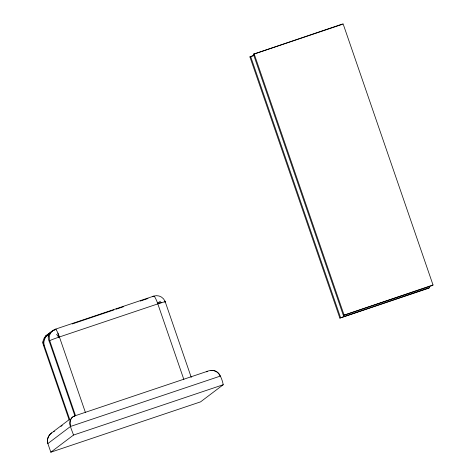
<?xml version="1.0" encoding="UTF-8"?>
<svg xmlns="http://www.w3.org/2000/svg" width="476" height="476" viewBox="0 0 476 476"><rect width="100%" height="100%" fill="white"/><g stroke="black" fill="none" stroke-linecap="round" stroke-linejoin="round"><path stroke-width="0.71" d="M74.922 415.947L49.165 341.137A17.154 11.388 -11 0 1 48.237 336.972L48.522 335.509A11.87 7.884 -11 0 1 49.093 334.128A9.817 6.521 -11 0 1 49.956 332.891A8.175 5.426 -11 0 1 51.045 331.861A7.069 4.695 -11 0 1 52.295 331.058A6.545 4.349 -11 0 1 53.532 330.522M164.815 301.796L164.952 301.106A9.127 9.014 52.9 0 0 153.724 296.126L55.317 329.208L54.21 329.82L54.46 330.255M69.829 419.802L44.072 344.987A17.154 12.572 -27.8 0 1 44.25 339.989L44.875 338.269A11.87 8.699 -27.8 0 1 45.744 336.663A9.817 7.199 -27.8 0 1 46.838 335.253A8.175 5.992 -27.8 0 1 48.094 334.092A7.069 5.182 -27.8 0 1 49.433 333.224A6.545 4.802 -27.8 0 1 50.706 332.664M212.718 370.501A15.988 12.834 74.8 0 0 210.927 370.477A17.731 14.232 74.8 0 0 207.601 371.226L74.964 415.816A17.731 10.531 68.9 0 0 72.697 416.946L71.709 417.904A14.042 8.342 68.9 0 0 70.9 419.094A11.87 7.051 68.9 0 0 70.323 420.475M54.49 431.268A17.731 14.232 74.8 0 0 51.581 432.922L50.224 434.154A14.042 11.275 74.8 0 0 49.076 435.599A11.87 9.532 74.8 0 0 48.201 437.206A9.817 7.884 74.8 0 0 47.648 438.884A8.175 6.563 74.8 0 0 47.422 440.556A7.069 5.676 74.8 0 0 47.511 442.139A6.545 5.254 74.8 0 0 47.862 443.578L50.831 452.2L200.58 401.857L223.226 384.733C221.989 378.539 218.936 369.525 210.927 370.477M45.845 336.038L49.004 334.033M429.037 286.243L429.525 287.647L428.846 288.159L339.846 318.081L249.912 56.888L254.095 55.192M253.422 54.234L343.095 23.8L433.029 284.993L432.351 285.505L343.357 315.427L253.422 54.234L342.417 24.312M49.73 333.438L50.26 333.039M50.367 332.956L50.682 332.718M54.151 330.094L54.472 329.85M54.788 329.612L55.317 329.208A9.127 1.345 71.4 0 1 59.417 336.972L85.418 412.478M44.072 344.987L43.435 345.481L42.971 342.036M49.165 341.137L49.73 340.709A9.127 0.446 -19 0 1 58.643 337.234L157.83 303.89A9.127 0.446 -19 0 1 165.255 301.873L191.251 377.373M152.879 296.768L153.724 296.126A9.127 1.345 71.4 0 1 157.556 303.123L183.825 379.396M164.934 302.111L165.255 301.873L164.952 301.106M53.479 431.518L69.68 419.267M60.952 426.413L62.225 425.449M73.691 416.78L74.964 415.816M216.122 371.464A9.817 7.884 74.8 0 1 217.568 372.369A8.175 6.563 74.8 0 1 218.758 373.499A7.069 5.676 74.8 0 1 219.65 374.767A6.545 5.254 74.8 0 1 220.257 376.111L70.507 426.454L47.862 443.578C46.755 440.3 47.909 436.623 50.224 434.154A15.988 12.834 74.8 0 1 51.581 432.922M50.831 452.2L73.477 435.076L223.226 384.733M206.751 371.869L207.601 371.226M339.846 318.081L429.525 287.647M343.357 315.427L433.029 284.993M52.295 331.058L49.962 332.891L48.522 335.509A14.042 9.324 -11 0 0 48.254 336.972M45.494 336.205L47.249 335.116M50.789 332.635L46.838 335.253L44.875 338.269A14.042 10.293 -27.8 0 0 44.268 339.989M160.489 301.248L157.556 303.123L161.632 302.665M249.912 56.888L253.416 55.71M72.215 323.96L113.931 309.935M116.019 309.233L123.665 306.663M140.295 301.07L148 298.482M56.168 329.779L54.562 329.505A9.127 9.014 52.9 0 0 49.73 340.709L75.488 415.518M56.602 334.319L58.643 337.234L57.929 333.111M254.101 53.717L344.035 314.91M250.59 56.37L340.53 317.563M69.264 420.225L43.506 345.415A9.127 9.014 52.9 0 1 48.338 334.212M72.697 416.952A15.988 9.496 68.9 0 0 71.709 417.904C67.556 423.116 71.989 429.834 73.477 435.076M43.096 341.137L43.435 345.481A9.127 0.446 -19 0 0 43.941 345.487M70.507 426.454A6.545 3.891 68.9 0 1 70.127 425.038A7.069 4.201 68.9 0 1 69.942 423.527A8.175 4.855 68.9 0 1 70.002 421.98A9.817 5.831 68.9 0 1 70.323 420.481M216.122 371.464A11.87 9.532 74.8 0 0 214.48 370.834A14.042 11.275 74.8 0 0 212.718 370.501"/></g></svg>
